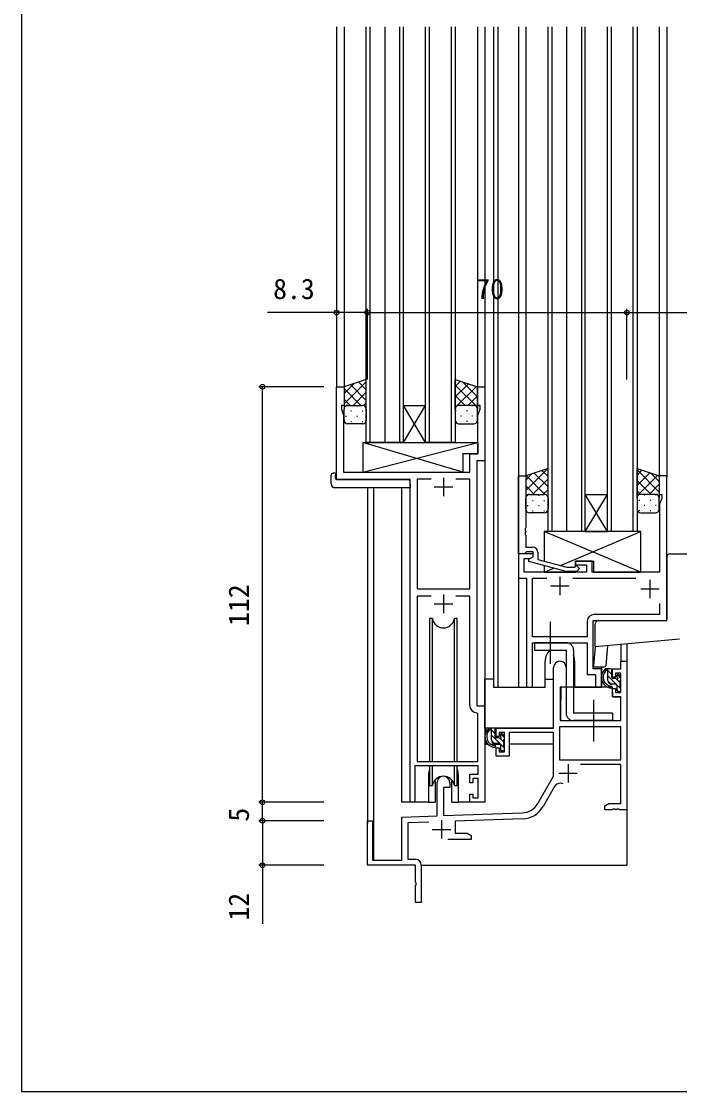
# Model space of a CAD drawing. Units: millimetres, scale not verified. Extents: x -437 to 438, y -281 to 278.
# Drawn here: x -436.8 to -259.3, y -281.1 to 7.4 of the extents above; entities that cross this region are included whole.
import ezdxf
from ezdxf.enums import TextEntityAlignment as Align

# ---------------------------------------------------------------- set-up
doc = ezdxf.new("R2010")
doc.units = ezdxf.units.MM
doc.header["$LTSCALE"] = 2
for name, color, linetype in [('0-2_YKK_11', 7, 'Continuous'), ('0-3_YKK_12', 2, 'Continuous'), ('0-4_YKK_13', 4, 'Continuous'), ('0-6_YKK_D', 6, 'Continuous'), ('0-7_YKK_ZWAK', 7, 'Continuous')]:
    doc.layers.add(name, color=color, linetype=linetype)
doc.styles.add('ＭＳ ゴシック', font='')
doc.styles.get('ＭＳ ゴシック').set_extended_font_data('MS Gothic')

msp = doc.modelspace()

# ---------------------------------------------------------------- linework, layer by layer
at = {"layer": '0-2_YKK_11'}
for p, q in [((-325.5, -118.1), (-320.5, -118.1)), ((-323, -115.6), (-323, -120.6)), ((-291.6, -142.3), (-291.6, -147.3)), ((-288.109, -142.7), (-271.095, -142.7)), ((-267.3, -143.1), (-267.3, -148.1)), ((-323, -147.1), (-323, -152.1)), ((-294.1, -144.8), (-289.1, -144.8)), ((-269.8, -145.6), (-264.8, -145.6)), ((-325.5, -149.6), (-320.5, -149.6)), ((-289.4, -192.8), (-289.4, -197.8)), ((-291.9, -195.3), (-286.9, -195.3)), ((-293.006, -198.852), (-296.143, -204.283)), ((-326, -210.4), (-321, -210.4)), ((-323.5, -207.9), (-323.5, -212.9))]:
    msp.add_line(p, q, dxfattribs=at)
for points in [[(-332, -203.1), (-332, -116.1), (-351.8, -116.1), (-351.8, -91.1), (-349.8, -91.1), (-349.8, -96.1), (-350.5, -96.1), (-350.5, -97.1), (-349.9, -98.748), (-349.9, -114.1), (-315.9, -114.1), (-315.9, -109.2), (-313.7, -109.2), (-313.7, -98.748), (-313.1, -97.1), (-313.1, -96.1), (-313.8, -96.1), (-313.8, -91.1), (-311.8, -91.1), (-311.8, -111.1), (-314, -111.1), (-314, -177.1), (-311.8, -177.1), (-311.8, -203.1), (-315.9, -203.1), (-315.9, -200.9), (-315.1, -200.9), (-315.1, -201.9), (-313.6, -201.9), (-313.6, -196.7), (-315.1, -196.7), (-315.1, -197.9), (-315.9, -197.9), (-315.9, -195.5), (-313.6, -195.5), (-313.6, -193.3), (-330.7, -193.3), (-330.7, -203.1)], [(-262.8, -154.1), (-262.8, -115.1), (-264.8, -115.1), (-264.8, -120.1), (-264.1, -120.1), (-264.1, -121.1), (-264.7, -122.748), (-264.7, -141.1), (-282.9, -141.1), (-282.9, -138.1), (-287.4, -138.1), (-287.4, -139.1), (-284.4, -139.1), (-284.4, -141.1), (-301.2, -141.1), (-301.2, -137.4), (-299.666, -137.4), (-298.8, -136.9), (-298.8, -136.1), (-302.8, -136.1), (-302.8, -142.7), (-300.6, -142.7), (-300.6, -172.1), (-299, -172.1), (-299, -160.1), (-284.2, -160.1), (-284.2, -168.7), (-282, -168.7), (-282, -172.1), (-280.4, -172.1), (-280.4, -167.1), (-282.6, -167.1), (-282.6, -154.1)], [(-275.13, -182.73), (-291.67, -182.73), (-291.67, -191.7), (-275.13, -191.7)]]:
    msp.add_lwpolyline(points, close=True, dxfattribs=at)
for points in [[(-302.8, -136.1), (-302.8, -115.1), (-300.8, -115.1), (-300.8, -129.142), (-300.92, -129.325), (-300.92, -129.875), (-300.8, -130.058), (-300.8, -130.142), (-300.92, -130.325), (-300.92, -130.875), (-300.8, -131.058), (-300.8, -134.3), (-299, -134.3)], [(-326.336, -116), (-330.1, -116), (-330.1, -145.6), (-315.9, -145.6), (-315.9, -116), (-319.664, -116)], [(-297.5, -135.8), (-297.5, -137.62), (-289.739, -139.7), (-287.549, -139.7), (-287.124, -139.276), (-286.276, -140.124), (-287.051, -140.9), (-289.897, -140.9), (-300, -138.193), (-300, -137.593), (-298.8, -136.9), (-298.8, -135.6), (-300.6, -135.6), (-300.8, -135.8), (-301.1, -136.1), (-302.8, -136.1)], [(-284.2, -154.3), (-284.2, -158.5), (-299, -158.5), (-299, -142.7), (-295.091, -142.7)], [(-326.336, -147.5), (-330.1, -147.5), (-330.1, -192.1), (-313.7, -192.1), (-313.7, -179.298), (-313.987, -178.998)], [(-315.9, -177), (-315.9, -147.5), (-319.664, -147.5)], [(-264.7, -149.523), (-264.7, -152.5), (-282.4, -152.5)], [(-297.554, -203.468), (-293.3, -196.1), (-293.3, -184.3), (-305.3, -184.3), (-305.3, -190.7), (-308.8, -190.7), (-308.8, -188.4), (-308, -188.4), (-308, -189.5), (-306.5, -189.5), (-306.5, -184.3), (-308, -184.3), (-308, -185.4), (-308.8, -185.4), (-308.8, -183.1), (-293.3, -183.1), (-293.3, -166.8)], [(-289.9, -166.8), (-289.9, -172.1), (-291.5, -172.1), (-291.5, -181.1), (-275.13, -181.1), (-275.13, -174.7), (-277.4, -174.7), (-277.4, -172.4), (-276.6, -172.4), (-276.6, -173.5), (-275.13, -173.5), (-275.13, -168.3), (-276.6, -168.3), (-276.6, -169.4), (-277.4, -169.4), (-277.4, -167.1), (-275.13, -167.1), (-275.13, -165.1), (-273.5, -165.1), (-273.5, -205.1), (-275.542, -205.1), (-275.725, -204.98), (-276.275, -204.98), (-276.458, -205.1), (-276.542, -205.1), (-276.725, -204.98), (-277.275, -204.98), (-277.458, -205.1), (-279.5, -205.1), (-279.5, -204.1), (-278.409, -203.47), (-275.13, -203.47), (-275.13, -192.9), (-286.001, -192.9)], [(-329, -219.97), (-329, -230.1), (-330.5, -230.1), (-330.5, -225.558), (-330.38, -225.375), (-330.38, -224.825), (-330.5, -224.642), (-330.5, -220.1), (-343.5, -220.1), (-343.5, -208.1), (-342.1, -208.1), (-342.1, -218.7), (-334.2, -218.7), (-334.2, -207.1), (-324.7, -206.768), (-324.7, -197.8)], [(-321.3, -197.8), (-321.3, -199.1), (-323, -199.1), (-323, -206.709), (-301.71, -205.965)], [(-301.653, -207.594), (-319.8, -208.228), (-319.8, -211.47), (-316.591, -211.47), (-315.5, -212.1), (-315.5, -213.1), (-321.85, -213.1)], [(-326.933, -208.477), (-332.57, -208.674), (-332.57, -218.47), (-330.5, -218.47)]]:
    msp.add_lwpolyline(points, dxfattribs=at)
for centre, radius, start, end in [((-299, -135.8), 1.5, 0.00001, 89.99999), ((-282.4, -154.3), 1.8, 90.00001, 179.99999), ((-291.6, -166.8), 1.7, 359.99999, 180.00001), ((-313.9, -177), 2, 180, 267.50807), ((-323, -197.8), 1.7, 359.99999, 180.00001), ((-291.448, -199.752), 1.8, 65.29866, 149.99999), ((-301.884, -200.968), 5, 271.99999, 330), ((-301.884, -200.968), 6.63, 272, 330), ((-330.5, -219.97), 1.5, 0.00001, 89.99999)]:
    msp.add_arc(centre, radius, start, end, dxfattribs=at)
at = {"layer": '0-3_YKK_12'}
for p, q in [((-351.8, 5.9), (-351.8, -91.4)), ((-349.8, 5.9), (-349.8, -91.6)), ((-343.8, -106.1), (-343.8, 5.9)), ((-342.8, 5.9), (-342.8, -106.1)), ((-338.8, 5.9), (-338.8, -106.1)), ((-334.8, 5.9), (-334.8, -106.1)), ((-333.8, -106.1), (-333.8, 5.9)), ((-327.8, -106.1), (-327.8, 5.9)), ((-326.8, 5.9), (-326.8, -106.1)), ((-320.8, -106.1), (-320.8, 5.9)), ((-319.8, 5.9), (-319.8, -106.1)), ((-313.8, 5.9), (-313.8, -91.6)), ((-311.8, 5.9), (-311.8, -177.4)), ((-309.5, 5.9), (-309.5, -172.1)), ((-308.3, 5.9), (-308.3, -167.1)), ((-302.8, 5.9), (-302.8, -172.1)), ((-300.8, 5.9), (-300.8, -115.6)), ((-294.8, -130.1), (-294.8, 5.9)), ((-293.8, 5.9), (-293.8, -130.1)), ((-289.8, 5.9), (-289.8, -130.1)), ((-285.8, 5.9), (-285.8, -130.1)), ((-284.8, -130.1), (-284.8, 5.9)), ((-278.8, -130.1), (-278.8, 5.9)), ((-277.8, 5.9), (-277.8, -130.1)), ((-271.8, -130.1), (-271.8, 5.9)), ((-270.8, 5.9), (-270.8, -130.1)), ((-264.8, 5.9), (-264.8, -115.6)), ((-262.8, 5.9), (-262.8, -115.4)), ((-333.8, -96.1), (-327.8, -96.1)), ((-333.8, -106.1), (-327.8, -96.1)), ((-327.8, -106.1), (-333.8, -96.1)), ((-333.8, -106.1), (-343.8, -106.1)), ((-333.8, -106.1), (-327.8, -106.1)), ((-319.8, -106.1), (-327.8, -106.1)), ((-343.5, -118.288), (-343.5, -208.8)), ((-341.87, -118.288), (-341.87, -218.7)), ((-334.2, -203.1), (-334.2, -118.288)), ((-284.8, -120.1), (-278.8, -120.1)), ((-284.8, -130.1), (-278.8, -120.1)), ((-278.8, -130.1), (-284.8, -120.1)), ((-284.8, -130.1), (-294.8, -130.1)), ((-284.8, -130.1), (-278.8, -130.1)), ((-270.8, -130.1), (-278.8, -130.1)), ((-275.13, -160.564), (-275.13, -165.1)), ((-273.5, -160.421), (-273.5, -165.1)), ((-308.299, -167.1), (-308.299, -172.1)), ((-295.599, -172.1), (-295.599, -165.1)), ((-287.6, -172.1), (-287.6, -165.1)), ((-280.4, -166.6), (-280.4, -172.1)), ((-274.83, -165.1), (-275.13, -165.1)), ((-274.83, -165.1), (-275.13, -165.1)), ((-309.5, -172.1), (-295.599, -172.1)), ((-287.6, -172.1), (-280.4, -172.1)), ((-327, -195.6), (-327, -203.1)), ((-319, -195.6), (-319, -203.1)), ((-327, -203.1), (-334.2, -203.1)), ((-312.765, -203.1), (-319, -203.1)), ((-273.5, -204.6), (-273.5, -220.1)), ((-329, -220.1), (-273.5, -220.1))]:
    msp.add_line(p, q, dxfattribs=at)
for centre, start, end in [((-291.6, -165.1), 131.40748, 180), ((-291.6, -165.1), 0, 22.34429), ((-323, -195.6), 159.63587, 180), ((-323, -195.6), 0, 20.36413)]:
    msp.add_arc(centre, 4, start, end, dxfattribs=at)
at = {"layer": '0-4_YKK_13'}
for p, q in [((-349.8, -95.732), (-343.8, -89.732)), ((-349.8, -92.903), (-347.095, -90.198)), ((-345.28, -96.1), (-349.8, -91.58)), ((-343.8, -94.751), (-348.039, -90.513)), ((-343.8, -91.923), (-345.917, -89.806)), ((-319.8, -91.023), (-318.358, -89.581)), ((-319.8, -93.851), (-316.236, -90.288)), ((-313.8, -96.632), (-319.8, -90.632)), ((-319.8, -96.68), (-314.115, -90.995)), ((-313.8, -93.803), (-317.855, -89.748)), ((-348.108, -96.1), (-349.8, -94.408)), ((-347.34, -96.1), (-343.8, -92.56)), ((-317.16, -96.1), (-319.8, -93.46)), ((-316.392, -96.1), (-313.8, -93.508)), ((-349.8, -100.1), (-349.8, -97.1)), ((-349.215, -96.19), (-349.18, -96.19)), ((-348.8, -96.1), (-344.8, -96.1)), ((-348.8, -96.1), (-344.8, -96.1)), ((-347.965, -97.605), (-347.765, -97.605)), ((-346.35, -96.19), (-346.15, -96.19)), ((-344.935, -97.605), (-344.735, -97.605)), ((-344.545, -96.133), (-343.8, -95.389)), ((-343.8, -97.1), (-343.8, -100.1)), ((-319.595, -96.494), (-319.8, -96.289)), ((-319.8, -97.1), (-319.8, -100.1)), ((-319.565, -97.605), (-319.765, -97.605)), ((-314.8, -96.1), (-318.8, -96.1)), ((-314.8, -96.1), (-318.8, -96.1)), ((-318.15, -96.19), (-318.35, -96.19)), ((-316.535, -97.605), (-316.735, -97.605)), ((-315.12, -96.19), (-315.32, -96.19)), ((-313.985, -96.521), (-313.8, -96.337)), ((-313.8, -100.1), (-313.8, -97.1)), ((-349.38, -99.02), (-349.18, -99.02)), ((-347.965, -100.435), (-347.765, -100.435)), ((-346.35, -99.02), (-346.15, -99.02)), ((-344.935, -100.435), (-344.735, -100.435)), ((-319.565, -100.435), (-319.742, -100.435)), ((-318.15, -99.02), (-318.35, -99.02)), ((-316.535, -100.435), (-316.735, -100.435)), ((-315.12, -99.02), (-315.32, -99.02)), ((-344.8, -101.1), (-348.8, -101.1)), ((-318.8, -101.1), (-314.8, -101.1)), ((-344.725, -106.1), (-344.725, -114.1)), ((-344.725, -106.1), (-313.73, -106.1)), ((-344.725, -114.1), (-313.73, -106.1)), ((-317.725, -114.1), (-344.725, -106.1)), ((-313.73, -106.1), (-313.73, -109.1)), ((-317.725, -109.1), (-317.725, -114.1)), ((-317.725, -109.1), (-313.73, -109.1)), ((-353.288, -117.288), (-353.288, -114.912)), ((-352.1, -115.8), (-352.1, -114.908)), ((-344.725, -114.1), (-317.725, -114.1)), ((-294.814, -113.105), (-300.8, -119.091)), ((-299.056, -114.519), (-300.8, -116.262)), ((-300.678, -115.059), (-295.622, -120.116)), ((-298.557, -114.352), (-294.8, -118.109)), ((-296.436, -113.645), (-294.8, -115.281)), ((-270.8, -113.491), (-264.8, -119.491)), ((-269.464, -113.545), (-270.8, -114.881)), ((-267.343, -114.252), (-270.8, -117.709)), ((-265.222, -114.959), (-270.8, -120.538)), ((-267.144, -114.319), (-264.8, -116.662)), ((-351.8, -116.1), (-332.5, -116.1)), ((-332, -117.288), (-332, -116.6)), ((-332, -117.288), (-332, -118.288)), ((-300.8, -117.766), (-298.466, -120.1)), ((-294.8, -115.919), (-298.981, -120.1)), ((-270.8, -116.319), (-267.019, -120.1)), ((-264.8, -117.366), (-267.534, -120.1)), ((-352.288, -118.288), (-332, -118.288)), ((-300.8, -120.595), (-300.71, -120.685)), ((-300.8, -124.1), (-300.8, -121.1)), ((-300.379, -120.31), (-300.179, -120.31)), ((-299.8, -120.1), (-295.8, -120.1)), ((-299.8, -120.1), (-295.8, -120.1)), ((-297.349, -120.31), (-297.149, -120.31)), ((-294.8, -118.748), (-296.152, -120.1)), ((-294.816, -120.922), (-294.8, -120.938)), ((-294.8, -121.1), (-294.8, -124.1)), ((-270.8, -119.148), (-269.847, -120.101)), ((-270.8, -121.1), (-270.8, -124.1)), ((-265.8, -120.1), (-269.8, -120.1)), ((-265.8, -120.1), (-269.8, -120.1)), ((-268.651, -120.31), (-268.851, -120.31)), ((-265.621, -120.31), (-265.821, -120.31)), ((-264.8, -120.195), (-265.047, -120.442)), ((-264.8, -124.1), (-264.8, -121.1)), ((-300.379, -123.14), (-300.179, -123.14)), ((-298.964, -121.725), (-298.764, -121.725)), ((-297.349, -123.14), (-297.149, -123.14)), ((-295.934, -121.725), (-295.734, -121.725)), ((-270.066, -121.725), (-270.266, -121.725)), ((-268.651, -123.14), (-268.851, -123.14)), ((-267.036, -121.725), (-267.236, -121.725)), ((-265.621, -123.14), (-265.821, -123.14)), ((-295.8, -125.1), (-299.8, -125.1)), ((-298.964, -124.555), (-298.764, -124.555)), ((-295.934, -124.555), (-295.734, -124.555)), ((-270.066, -124.555), (-270.266, -124.555)), ((-269.8, -125.1), (-265.8, -125.1)), ((-267.036, -124.555), (-267.236, -124.555)), ((-269.8, -141.1), (-295.8, -130.1)), ((-291.466, -139.237), (-269.8, -130.1)), ((-282.4, -141.1), (-282.4, -138.1)), ((-262.8, -137.1), (-262.8, -153.8)), ((-261.8, -136.1), (-218.901, -136.1)), ((-295.8, -141.1), (-293.221, -140.009)), ((-282.4, -141.1), (-269.8, -141.1)), ((-326.75, -153.6), (-326.75, -192.1)), ((-325.958, -153.6), (-326.75, -153.6)), ((-325.958, -192.1), (-325.958, -153.6)), ((-319.25, -153.6), (-320.042, -153.6)), ((-320.042, -192.1), (-320.042, -153.6)), ((-319.25, -192.1), (-319.25, -153.6)), ((-294.1, -165.747), (-294.1, -154.453)), ((-282.099, -161.173), (-282.101, -155.1)), ((-281.101, -154.1), (-263.1, -154.1)), ((-282.099, -161.173), (-282.545, -166.274)), ((-259.314, -159.18), (-282.099, -161.173)), ((-278.761, -160.881), (-279.237, -166.326)), ((-289.9, -162.1), (-289.9, -179.1)), ((-287.9, -162.1), (-287.9, -179.1)), ((-282.246, -166.6), (-279.536, -166.6)), ((-277.93, -167.1), (-279.23, -167.1)), ((-278.63, -170.3), (-278.63, -167.1)), ((-311.796, -183.1), (-311.796, -169.9)), ((-309.5, -169.9), (-311.796, -169.9)), ((-295.599, -169.9), (-293.3, -169.9)), ((-277.63, -168.625), (-278.63, -167.625)), ((-275.13, -172.539), (-278.63, -169.039)), ((-277.63, -169.4), (-277.63, -167.4)), ((-276.691, -169.7), (-277.33, -169.7)), ((-275.33, -170.925), (-276.323, -169.932)), ((-276.23, -168.9), (-276.23, -169.239)), ((-275.13, -169.711), (-276.148, -168.693)), ((-275.218, -169.188), (-275.718, -168.688)), ((-275.33, -172.2), (-275.33, -170.2)), ((-275.13, -170), (-275.13, -169.4)), ((-291.376, -172.397), (-291.43, -178.6)), ((-277.498, -172.1), (-291.076, -172.1)), ((-277.798, -171.286), (-278.616, -170.468)), ((-276.53, -171.3), (-277.63, -171.3)), ((-276.23, -171.6), (-276.23, -172.9)), ((-275.884, -173.2), (-276.23, -172.854)), ((-275.13, -172.9), (-275.13, -172.4)), ((-291.395, -174.6), (-291.5, -174.6)), ((-282.4, -186.747), (-282.4, -175.453)), ((-275.93, -173.2), (-275.43, -173.2)), ((-275.13, -178.6), (-275.161, -174.997)), ((-291.43, -178.6), (-291.411, -180.803)), ((-275.149, -180.803), (-275.13, -178.6)), ((-291.5, -179.53), (-291.421, -179.609)), ((-291.111, -181.1), (-275.449, -181.1)), ((-277.4, -179.1), (-287.9, -179.1)), ((-277.4, -181.1), (-287.9, -181.1)), ((-277.4, -179.1), (-277.4, -181.1)), ((-293.6, -183.1), (-311.796, -183.1)), ((-311.596, -183.1), (-311.596, -184.352)), ((-309.33, -183.1), (-310.63, -183.1)), ((-310.03, -186.3), (-310.03, -183.1)), ((-309.03, -184.625), (-310.03, -183.625)), ((-309.03, -185.4), (-309.03, -183.4)), ((-293.396, -184.38), (-293.396, -187.4)), ((-311.596, -186.49), (-311.596, -187.4)), ((-311.596, -187.4), (-311.015, -187.4)), ((-310.319, -187.4), (-307.706, -187.4)), ((-306.53, -188.539), (-310.03, -185.039)), ((-309.198, -187.286), (-310.016, -186.468)), ((-307.93, -187.3), (-309.03, -187.3)), ((-308.091, -185.7), (-308.73, -185.7)), ((-306.73, -186.925), (-307.723, -185.932)), ((-307.63, -184.9), (-307.63, -185.239)), ((-306.53, -185.711), (-307.548, -184.693)), ((-306.618, -185.188), (-307.118, -184.688)), ((-306.73, -188.2), (-306.73, -186.2)), ((-306.73, -187.4), (-306.5, -187.4)), ((-306.53, -186), (-306.53, -185.4)), ((-293.396, -187.4), (-305.3, -187.4)), ((-307.63, -187.6), (-307.63, -188.9)), ((-307.284, -189.2), (-307.63, -188.854)), ((-307.33, -189.2), (-306.83, -189.2)), ((-306.53, -188.9), (-306.53, -188.4)), ((-326.75, -193.3), (-326.75, -198.6)), ((-325.958, -198.6), (-325.958, -193.3)), ((-320.042, -198.6), (-320.042, -193.3)), ((-319.25, -198.6), (-319.25, -193.3)), ((-326.75, -198.6), (-325.958, -198.6)), ((-325.25, -197.116), (-325.25, -203.1)), ((-320.75, -203.1), (-320.75, -197.116)), ((-320.042, -198.6), (-319.25, -198.6)), ((-327, -203.1), (-325.25, -203.1)), ((-320.75, -203.1), (-319, -203.1))]:
    msp.add_line(p, q, dxfattribs=at)
for points in [[(-343.8, -97.1), (-343.8, -89.1), (-349.8, -91.1), (-349.8, -97.1)], [(-319.8, -97.1), (-319.8, -89.1), (-313.8, -91.1), (-313.8, -97.1)], [(-352.288, -114.408), (-352.1, -114.408), (-352.1, -114.908)], [(-294.8, -121.1), (-294.8, -113.1), (-300.8, -115.1), (-300.8, -121.1)], [(-270.8, -121.1), (-270.8, -113.1), (-264.8, -115.1), (-264.8, -121.1)], [(-269.8, -141.1), (-269.8, -130.1), (-295.8, -130.1), (-295.8, -138.103)], [(-287.4, -139.551), (-287.4, -138.1), (-282.4, -138.1)], [(-295.8, -139.345), (-295.8, -141.1), (-287.4, -141.1), (-287.4, -140.9)], [(-289.9, -160.1), (-298.4, -160.1), (-298.4, -162.1), (-289.9, -162.1)], [(-277.498, -172.1), (-277.43, -174.7), (-275.461, -174.7)]]:
    msp.add_lwpolyline(points, dxfattribs=at)
for centre, radius, start, end in [((-348.8, -97.1), 1, 89.9999, 179.9999), ((-348.8, -97.1), 1, 89.9999, 179.9999), ((-344.8, -97.1), 1, 359.9999, 89.9999), ((-344.8, -97.1), 1, 359.9999, 89.9999), ((-318.8, -97.1), 1, 90.0001, 180.0001), ((-318.8, -97.1), 1, 90.0001, 180.0001), ((-314.8, -97.1), 1, 0.0001, 90.0001), ((-314.8, -97.1), 1, 0.0001, 90.0001), ((-348.8, -100.1), 1, 179.9999, 269.9999), ((-344.8, -100.1), 1, 269.9999, 359.9999), ((-318.8, -100.1), 1, 180.0001, 270.0001), ((-314.8, -100.1), 1, 270.0001, 0.0001), ((-352.86, -114.884), 0.427, 134.08303, 183.7494), ((-352.515, -115.554), 1.168, 78.78365, 123.34093), ((-352.288, -117.288), 1, 180, 269.99489), ((-351.8, -115.8), 0.3, 180, 270), ((-332.5, -116.6), 0.5, 0, 90), ((-299.8, -121.1), 1, 89.9999, 179.9999), ((-299.8, -121.1), 1, 89.9999, 179.9999), ((-295.8, -121.1), 1, 359.9999, 89.9999), ((-295.8, -121.1), 1, 359.9999, 89.9999), ((-269.8, -121.1), 1, 90.0001, 180.0001), ((-269.8, -121.1), 1, 90.0001, 180.0001), ((-265.8, -121.1), 1, 0.0001, 90.0001), ((-265.8, -121.1), 1, 0.0001, 90.0001), ((-299.8, -124.1), 1, 179.9999, 269.9999), ((-295.8, -124.1), 1, 269.9999, 359.9999), ((-269.8, -124.1), 1, 180.0001, 270.0001), ((-265.8, -124.1), 1, 270.0001, 0.0001), ((-261.8, -137.1), 1, 90, 180), ((-323, -153.1), 3, 189.59799, 350.40583), ((-281.101, -155.1), 1, 90, 180.01771), ((-263.1, -153.8), 0.3, 270, 0), ((-289.9, -162.1), 2, 0, 90), ((-282.246, -166.3), 0.3, 175, 270), ((-277.516, -169.421), 2.885, 126.45193, 263.90389), ((-279.536, -166.3), 0.3, 270, 355), ((-277.93, -167.4), 0.3, 0, 90), ((-277.43, -169.387), 2.504, 139.45806, 259.25217), ((-279.49, -167.504), 0.3, 301.6219, 336.95039), ((-279.03, -167.7), 0.2, 36.8699, 156.95039), ((-278.63, -167.4), 0.3, 216.8699, 270), ((-277.33, -169.4), 0.3, 180, 270), ((-276.691, -170), 0.3, 33.05573, 90), ((-276.23, -169.7), 0.25, 213.05573, 56.94427), ((-275.93, -168.9), 0.3, 45, 180), ((-275.93, -169.239), 0.3, 180, 236.94427), ((-275.33, -170), 0.2, 270, 0), ((-275.43, -169.4), 0.3, 0, 45), ((-291.076, -172.4), 0.3, 90, 179.5), ((-277.63, -170.3), 1, 180, 270), ((-277.752, -172.05), 0.25, 253.6388, 125.58163), ((-276.53, -171.6), 0.3, 0, 90), ((-275.93, -172.9), 0.3, 180, 270), ((-275.43, -172.9), 0.3, 270, 0), ((-275.33, -172.4), 0.2, 0, 90), ((-275.461, -175), 0.3, 0.5, 90), ((-291.111, -180.8), 0.3, 180.5, 270), ((-287.9, -179.1), 2, 180, 270), ((-275.449, -180.8), 0.3, 270, 359.5), ((-308.916, -185.421), 2.885, 126.45193, 263.90389), ((-308.83, -185.387), 2.504, 139.45806, 259.25217), ((-310.89, -183.504), 0.3, 301.6219, 336.95039), ((-310.43, -183.7), 0.2, 36.8699, 156.95039), ((-310.03, -183.4), 0.3, 216.8699, 270), ((-309.33, -183.4), 0.3, 0, 90), ((-307.33, -184.9), 0.3, 45, 180), ((-309.03, -186.3), 1, 180, 270), ((-308.73, -185.4), 0.3, 180, 270), ((-308.091, -186), 0.3, 33.05573, 90), ((-307.93, -187.6), 0.3, 0, 90), ((-307.63, -185.7), 0.25, 213.05573, 56.94427), ((-307.33, -185.239), 0.3, 180, 236.94427), ((-306.73, -186), 0.2, 270, 0), ((-306.83, -185.4), 0.3, 0, 45), ((-309.152, -188.05), 0.25, 253.6388, 125.58163), ((-307.33, -188.9), 0.3, 180, 270), ((-306.83, -188.9), 0.3, 270, 0), ((-306.73, -188.4), 0.2, 0, 90), ((-323, -199.1), 3, 9.59417, 170.40661)]:
    msp.add_arc(centre, radius, start, end, dxfattribs=at)
at = {"layer": '0-6_YKK_D'}
for p, q in [((-343.5, -89.1), (-343.5, -70.1)), ((-343.5, -89.1), (-343.5, -70.1)), ((-343.5, -71.1), (-273.5, -71.1)), ((-273.5, -89.1), (-273.5, -70.1)), ((-273.5, -89.1), (-273.5, -70.1)), ((-273.5, -71.1), (-221.8, -71.1)), ((-355.288, -91.1), (-372.8, -91.1)), ((-371.8, -203.1), (-371.8, -91.1)), ((-355.288, -203.1), (-372.8, -203.1)), ((-355.288, -203.1), (-372.8, -203.1)), ((-371.8, -208.1), (-371.8, -203.1)), ((-355.288, -208.1), (-372.8, -208.1)), ((-355.288, -208.1), (-372.8, -208.1)), ((-355.288, -220.1), (-372.8, -220.1))]:
    msp.add_line(p, q, dxfattribs=at)
for points in [[(-343.5, -71.1), (-351.8, -71.1), (-370.41, -71.1)], [(-371.8, -208.1), (-371.8, -220.1), (-371.8, -235.855)]]:
    msp.add_lwpolyline(points, dxfattribs=at)
for centre in [(-351.8, -71.1), (-343.5, -71.1), (-343.5, -71.1), (-273.5, -71.1), (-273.5, -71.1), (-371.8, -91.1), (-371.8, -203.1), (-371.8, -203.1), (-371.8, -208.1), (-371.8, -208.1), (-371.8, -220.1)]:
    msp.add_circle(centre, 0.637, dxfattribs=at)
at = {"layer": '0-7_YKK_ZWAK'}
msp.add_line((-436.8, 243.9), (-436.8, -281.1), dxfattribs=at)
msp.add_lwpolyline([(-436.8, -281.1), (438.2, -281.1), (438.2, 243.9)], dxfattribs=at)

# ---------------------------------------------------------------- texts
at = {"layer": '0-6_YKK_D', "style": 'ＭＳ ゴシック'}
for s, p in [('8.3', (-368.921, -69.1)), ('70', (-314.125, -69.1))]:
    msp.add_text(s, height=5.499, dxfattribs=at).set_placement(p, align=Align.BOTTOM_LEFT)
for s, p in [('112', (-373.8, -155.58)), ('5', (-373.8, -208.327)), ('12', (-373.8, -235.005))]:
    msp.add_text(s, height=5.499, rotation=90, dxfattribs=at).set_placement(p, align=Align.BOTTOM_LEFT)

doc.saveas('drawing.dxf')
